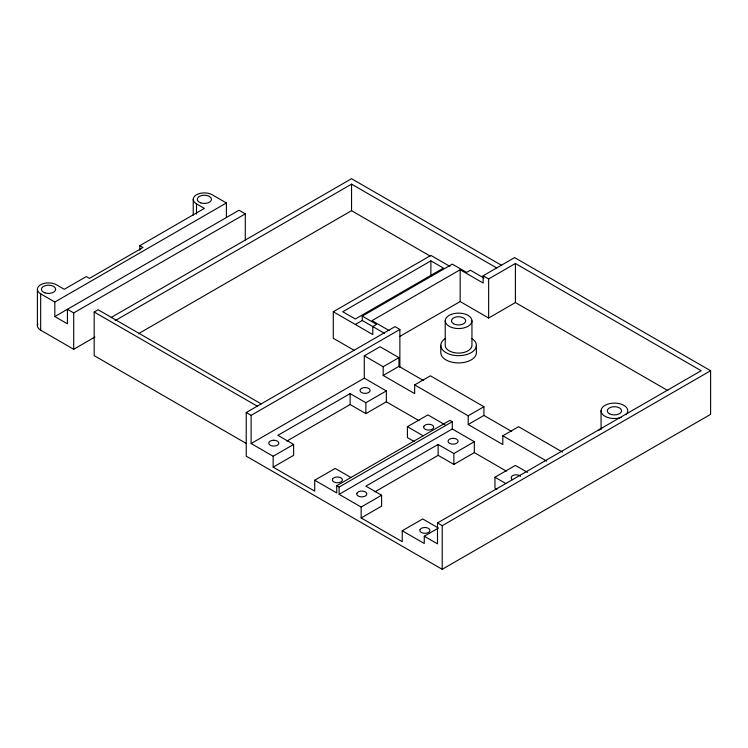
<?xml version="1.0" encoding="UTF-8"?>
<svg xmlns="http://www.w3.org/2000/svg" width="748" height="748" viewBox="0 0 748 748"><rect width="100%" height="100%" fill="white"/><g stroke="black" fill="none" stroke-linecap="round" stroke-linejoin="round"><path stroke-width="1.12" d="M139.829 250.225L139.829 245.681L204.363 208.412L196.5 203.867A11.127 6.423 0 0 1 196.5 194.779A11.127 6.423 0 0 1 212.236 194.779L226.401 202.96L226.401 217.5M139.829 245.681L142.98 247.495L89.461 278.396L86.31 276.573L64.272 289.298L56.399 284.754A11.127 6.423 0 0 0 40.663 284.754A11.127 6.423 0 0 0 40.663 293.842L54.828 302.024L226.401 202.96M54.828 302.024L54.828 316.563L238.995 210.235L245.297 213.872L245.297 239.996M54.828 316.563L67.423 323.837L67.423 309.289L73.715 312.926L245.297 213.872M246.186 443.405L94.183 355.646L94.183 312.019L98.119 309.747L261.192 403.901M111.237 317.433L351.551 178.697L501.534 265.297M115.192 320.611L351.551 184.148L496.794 268.008M37.783 323.987A11.127 6.423 0 0 0 40.663 330.195L73.715 349.279L94.912 337.039M138.427 333.73L351.551 210.693L430.222 256.106M354.281 350.401L333.29 338.283L333.29 311.748L430.885 255.405L449.913 266.391M430.885 260.856L342.734 311.748L355.328 319.013L443.471 268.121L430.885 260.856L430.885 275.853M384.444 333.281L362.247 320.471L362.247 316.105L452.288 264.128L466.612 272.394L470.389 270.215L483.984 278.06M355.328 324.473L362.369 320.406M399.871 367.399L399.871 329.466L394.991 326.652L246.242 412.531L246.242 456.158L442.218 569.303L710.6 414.355L710.6 370.728L514.624 257.583L483.143 275.76L483.143 283.024L460.16 269.757L372.008 320.649L388.997 330.457M246.242 412.531L251.122 415.346L399.871 329.466M483.143 275.76L488.65 278.939L515.409 263.492L701.157 370.728L437.496 522.955L437.496 543.852L424.266 536.223L424.266 543.487L402.237 530.771L402.237 541.674L361.144 517.953L361.144 507.05L339.115 494.325L339.115 487.051L452.288 421.713L452.288 428.978L339.115 494.325M251.122 415.346L251.122 443.527L364.295 378.179L364.295 355.824L380.04 346.735L398.927 357.638L398.927 366.37L423.518 380.564M400.058 336.273L460.16 301.566L488.65 318.022L515.409 302.566L667.842 390.578M364.295 355.824L383.182 366.726L398.927 357.638M418.983 420.656L386.333 401.807L386.333 390.905L365.875 402.714L350.129 393.626L277.882 435.345L293.618 444.434L293.618 455.336L273.16 467.154L273.16 456.243L251.122 443.527M383.182 366.726L383.182 375.449L398.927 366.37M286.914 441.04L350.129 404.537L365.875 413.625L386.333 401.807M273.16 456.243L293.618 444.434M383.182 375.449L414.673 393.626L414.673 384.902L430.409 375.814L483.928 406.716L483.928 415.439L511.632 431.437M273.16 467.154L314.712 491.146L314.712 480.235L335.179 468.426L350.915 477.514M414.317 441.591L407.426 437.617L407.426 426.706L427.893 414.897L444.92 424.724M314.712 480.235L336.75 492.96L336.75 485.695L449.931 420.348L452.288 421.713M414.673 384.902L468.192 415.804L483.928 406.716M468.192 415.804L468.192 424.527L483.928 415.439M506.396 471.128L474.326 452.615L474.326 441.703L453.868 453.522L438.122 444.434L365.875 486.144L381.611 495.232L381.611 506.144L361.144 517.953M374.898 491.838L438.122 455.336L453.868 464.424L474.326 452.615M361.144 507.05L381.611 495.232M468.192 424.527L502.815 444.527L502.815 435.794L518.56 426.706L562.421 452.035M402.237 530.771L422.695 518.953L438.44 528.041L424.266 536.223M496.915 489.286L494.952 488.145L494.952 477.243L515.409 465.424L527.434 472.362M437.496 522.955L442.218 525.676L710.6 370.728M362.247 316.105L376.571 324.38L372.794 326.558L372.794 334.562L333.29 311.748M502.815 435.794L546.685 461.123M364.295 378.179L386.333 390.905M452.288 428.978L474.326 441.703M407.426 426.706L423.172 435.794M494.952 477.243L505.77 483.489M94.183 312.019L257.256 406.173M336.75 485.695L339.115 487.051M601.065 410.802L601.065 429.502M515.409 263.492L515.409 302.566M488.65 278.939L488.65 318.022M476.392 345.37L476.392 352.645A17.812 10.285 0 0 1 458.589 362.93A17.812 10.285 0 0 1 440.778 352.645L440.778 345.37M471.941 320.836A13.361 7.714 0 0 1 451.904 327.512A13.361 7.714 0 0 1 451.904 314.16A13.361 7.714 0 0 1 471.941 320.836L471.941 345.37A13.361 7.714 0 0 1 458.589 353.084A13.361 7.714 0 0 1 445.228 345.37L445.228 320.836M460.16 269.757L460.16 301.566M453.868 453.522L453.868 464.424M442.218 525.676L442.218 569.303M438.122 444.434L438.122 455.336M365.875 402.714L365.875 413.625M351.551 184.148L351.551 210.693M350.129 393.626L350.129 404.537M196.5 203.867L196.5 214.096M193.236 199.323L193.236 215.228M73.715 312.926L73.715 349.279M40.663 293.842L40.663 330.195M37.4 289.298L37.4 325.651M621.102 417.487A13.361 7.714 0 0 1 601.27 412.148A13.361 7.714 0 0 1 616.745 403.209A13.361 7.714 0 0 1 625.992 414.663M512.66 479.739A5.012 2.889 0 0 1 511.193 477.692L511.361 476.944A5.012 2.889 0 0 1 515.54 474.83A5.012 2.889 0 0 1 520.533 476.252M471.969 338.592A17.812 10.285 0 0 1 470.903 352.804A17.812 10.285 0 0 1 446.266 352.804A17.812 10.285 0 0 1 445.2 338.592M598.998 430.203A17.812 10.285 0 0 1 601.831 428.071M332.542 479.131L332.374 479.879A5.012 2.889 0 0 0 336.722 482.74A5.012 2.889 0 0 0 342.219 480.627L342.388 479.879A5.012 2.889 0 0 0 338.031 477.009A5.012 2.889 0 0 0 332.542 479.131M356.936 493.213L356.768 493.96A5.012 2.889 0 0 0 361.125 496.831A5.012 2.889 0 0 0 366.614 494.709L366.791 493.96A5.012 2.889 0 0 0 362.434 491.099A5.012 2.889 0 0 0 356.936 493.213M423.836 426.416L423.667 427.164A5.012 2.889 0 0 0 428.024 430.035A5.012 2.889 0 0 0 433.513 427.912L433.69 427.164A5.012 2.889 0 0 0 429.333 424.294A5.012 2.889 0 0 0 423.836 426.416M420.058 529.659L419.89 530.407A5.012 2.889 0 0 0 424.247 533.268A5.012 2.889 0 0 0 429.735 531.155L429.913 530.407A5.012 2.889 0 0 0 425.556 527.536A5.012 2.889 0 0 0 420.058 529.659M365.08 387.558L363.79 387.66A5.012 2.889 0 0 0 360.115 390.83A5.012 2.889 0 0 0 365.08 393.345L366.38 393.242A5.012 2.889 0 0 0 370.045 390.073A5.012 2.889 0 0 0 365.08 387.558M273.787 440.263L272.487 440.366A5.012 2.889 0 0 0 268.822 443.536A5.012 2.889 0 0 0 273.787 446.051L275.086 445.958A5.012 2.889 0 0 0 278.752 442.779A5.012 2.889 0 0 0 273.787 440.263M453.073 438.356L451.783 438.459A5.012 2.889 0 0 0 448.108 441.629A5.012 2.889 0 0 0 453.073 444.144L454.373 444.041A5.012 2.889 0 0 0 458.038 440.871A5.012 2.889 0 0 0 453.073 438.356M453.55 323.744A7.125 4.114 0 0 0 465.462 321.902A7.125 4.114 0 0 0 456.738 316.862A7.125 4.114 0 0 0 453.55 323.744M609.386 413.719A7.125 4.114 0 0 0 621.308 411.868A7.125 4.114 0 0 0 612.575 406.837A7.125 4.114 0 0 0 609.386 413.719M200.81 202.886A7.125 4.114 0 0 0 211.488 199.323A7.125 4.114 0 0 0 200.81 195.77A7.125 4.114 0 0 0 200.81 202.886M44.964 292.861A7.125 4.114 0 0 0 55.651 289.298A7.125 4.114 0 0 0 44.964 285.736A7.125 4.114 0 0 0 44.964 292.861"/></g></svg>
